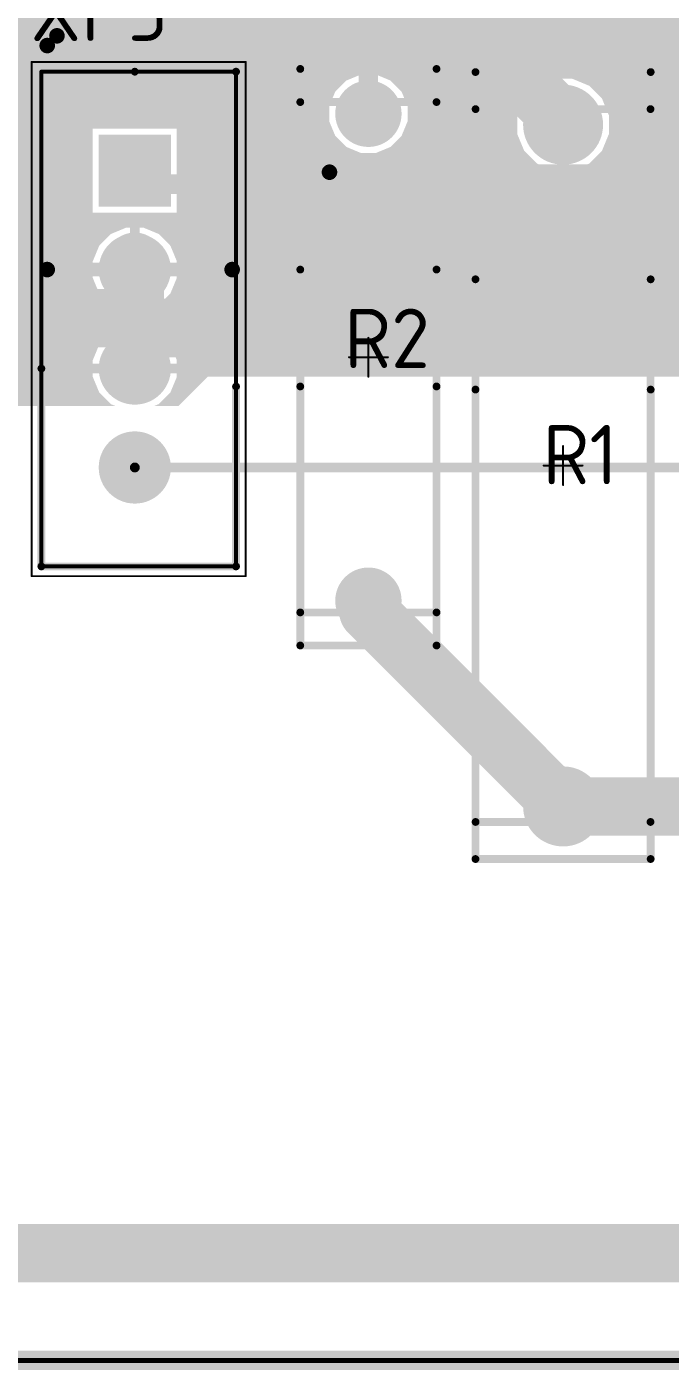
# Model space of a CAD drawing. Header units: inches. Extents: x 0 to 220, y 0 to 115.
# Drawn here: x 51.23 to 67.75, y -0.25 to 34.23 of the extents above; entities that cross this region are included whole.
import ezdxf

# ---------------------------------------------------------------- set-up
doc = ezdxf.new("R2010")
doc.units = ezdxf.units.IN
for name, color, linetype in [('Bottom Layer- Bottom', 5, 'Continuous'), ('Bottom Solder- Bot Mask', 6, 'Continuous'), ('Keep-Out Layer- Board', 6, 'Continuous'), ('Mechanical 13', 56, 'Continuous'), ('Mechanical 15', 56, 'Continuous'), ('Mechanical 2- Bot Assy', 216, 'Continuous'), ('Multi-Layer', 9, 'Continuous'), ('Top Layer- Top', 1, 'Continuous'), ('Top Overlay- Top Silk', 2, 'Continuous'), ('Top Solder- Top Mask', 216, 'Continuous')]:
    doc.layers.add(name, color=color, linetype=linetype)
doc.styles.add('GOST type B', font='', dxfattribs={"height": 0.2})
doc.styles.get('GOST type B').set_extended_font_data('GOST type B')

# ---------------------------------------------------------------- blocks, each defined once
blk = doc.blocks.new('280371_2_73')
at = {"layer": 'Bottom Layer- Bottom'}
blk.add_hatch(color=7, dxfattribs=at).paths.add_polyline_path([(-0.825, 0.825), (0.825, 0.825), (0.825, -0.825), (-0.825, -0.825)])
h = blk.add_hatch(color=7, dxfattribs=at)
edge = h.paths.add_edge_path()
edge.add_arc((2.54, 0), 0.825, 0, 360)
h = blk.add_hatch(color=7, dxfattribs=at)
edge = h.paths.add_edge_path()
edge.add_arc((5.08, 0), 0.825, 0, 360)
h = blk.add_hatch(color=7, dxfattribs=at)
edge = h.paths.add_edge_path()
edge.add_arc((7.62, 0), 0.825, 0, 360)
at = {"layer": 'Bottom Solder- Bot Mask'}
blk.add_hatch(color=7, dxfattribs=at).paths.add_polyline_path([(-0.927, 0.927), (0.927, 0.927), (0.927, -0.927), (-0.927, -0.927)])
h = blk.add_hatch(color=7, dxfattribs=at)
edge = h.paths.add_edge_path()
edge.add_arc((2.54, 0), 0.927, 0, 360)
h = blk.add_hatch(color=7, dxfattribs=at)
edge = h.paths.add_edge_path()
edge.add_arc((5.08, 0), 0.927, 0, 360)
h = blk.add_hatch(color=7, dxfattribs=at)
edge = h.paths.add_edge_path()
edge.add_arc((7.62, 0), 0.927, 0, 360)
at = {"layer": 'Multi-Layer'}
blk.add_hatch(color=9, dxfattribs=at).paths.add_polyline_path([(-0.825, 0.825), (0.825, 0.825), (0.825, -0.825), (-0.825, -0.825)])
h = blk.add_hatch(color=9, dxfattribs=at)
edge = h.paths.add_edge_path()
edge.add_arc((2.54, 0), 0.825, 0, 360)
h = blk.add_hatch(color=9, dxfattribs=at)
edge = h.paths.add_edge_path()
edge.add_arc((5.08, 0), 0.825, 0, 360)
h = blk.add_hatch(color=9, dxfattribs=at)
edge = h.paths.add_edge_path()
edge.add_arc((7.62, 0), 0.825, 0, 360)
at = {"layer": 'Top Layer- Top'}
blk.add_hatch(color=7, dxfattribs=at).paths.add_polyline_path([(-0.825, 0.825), (0.825, 0.825), (0.825, -0.825), (-0.825, -0.825)])
h = blk.add_hatch(color=7, dxfattribs=at)
edge = h.paths.add_edge_path()
edge.add_arc((2.54, 0), 0.825, 0, 360)
h = blk.add_hatch(color=7, dxfattribs=at)
edge = h.paths.add_edge_path()
edge.add_arc((5.08, 0), 0.825, 0, 360)
h = blk.add_hatch(color=7, dxfattribs=at)
edge = h.paths.add_edge_path()
edge.add_arc((7.62, 0), 0.825, 0, 360)
at = {"layer": 'Top Solder- Top Mask'}
blk.add_hatch(color=7, dxfattribs=at).paths.add_polyline_path([(-0.927, 0.927), (0.927, 0.927), (0.927, -0.927), (-0.927, -0.927)])
h = blk.add_hatch(color=7, dxfattribs=at)
edge = h.paths.add_edge_path()
edge.add_arc((2.54, 0), 0.927, 0, 360)
h = blk.add_hatch(color=7, dxfattribs=at)
edge = h.paths.add_edge_path()
edge.add_arc((5.08, 0), 0.927, 0, 360)
h = blk.add_hatch(color=7, dxfattribs=at)
edge = h.paths.add_edge_path()
edge.add_arc((7.62, 0), 0.927, 0, 360)
at = {"layer": 'Mechanical 13'}
for points in [[(-2.54, -2.4, 0.1, 0.1, 0), (-2.54, 2.6, 0.1, 0.1, 0)], [(10.16, 2.6, 0.1, 0.1, 0), (-2.54, 2.6, 0.1, 0.1, 0)], [(10.16, -2.4, 0.1, 0.1, 0), (10.16, 2.6, 0.1, 0.1, 0)], [(10.16, -2.4, 0.1, 0.1, 0), (-2.54, -2.4, 0.1, 0.1, 0)]]:
    blk.add_lwpolyline(points, format="xyseb", dxfattribs=at)
for points in [[(-2.565, 2.6, 0.05, 0.05, 1), (-2.515, 2.6, 0.05, 0.05, 1)], [(-2.565, 2.6, 0.05, 0.05, 1), (-2.515, 2.6, 0.05, 0.05, 1)], [(10.135, 2.6, 0.05, 0.05, 1), (10.185, 2.6, 0.05, 0.05, 1)], [(10.135, 2.6, 0.05, 0.05, 1), (10.185, 2.6, 0.05, 0.05, 1)], [(-2.565, -2.4, 0.05, 0.05, 1), (-2.515, -2.4, 0.05, 0.05, 1)], [(-2.565, -2.4, 0.05, 0.05, 1), (-2.515, -2.4, 0.05, 0.05, 1)], [(10.135, -2.4, 0.05, 0.05, 1), (10.185, -2.4, 0.05, 0.05, 1)], [(10.135, -2.4, 0.05, 0.05, 1), (10.185, -2.4, 0.05, 0.05, 1)]]:
    blk.add_lwpolyline(points, format="xyseb", close=True, dxfattribs=at)
at = {"layer": 'Mechanical 15'}
for points in [[(-2.79, -2.65, 0.05, 0.05, 0), (-2.79, 2.85, 0.05, 0.05, 0)], [(10.41, 2.85, 0.05, 0.05, 0), (-2.79, 2.85, 0.05, 0.05, 0)], [(10.41, -2.65, 0.05, 0.05, 0), (10.41, 2.85, 0.05, 0.05, 0)], [(10.41, -2.65, 0.05, 0.05, 0), (-2.79, -2.65, 0.05, 0.05, 0)]]:
    blk.add_lwpolyline(points, format="xyseb", dxfattribs=at)
for points in [[(-2.802, 2.85, 0.025, 0.025, 1), (-2.778, 2.85, 0.025, 0.025, 1)], [(-2.802, 2.85, 0.025, 0.025, 1), (-2.778, 2.85, 0.025, 0.025, 1)], [(10.398, 2.85, 0.025, 0.025, 1), (10.422, 2.85, 0.025, 0.025, 1)], [(10.398, 2.85, 0.025, 0.025, 1), (10.422, 2.85, 0.025, 0.025, 1)], [(-2.802, -2.65, 0.025, 0.025, 1), (-2.778, -2.65, 0.025, 0.025, 1)], [(-2.802, -2.65, 0.025, 0.025, 1), (-2.778, -2.65, 0.025, 0.025, 1)], [(10.398, -2.65, 0.025, 0.025, 1), (10.422, -2.65, 0.025, 0.025, 1)], [(10.398, -2.65, 0.025, 0.025, 1), (10.422, -2.65, 0.025, 0.025, 1)]]:
    blk.add_lwpolyline(points, format="xyseb", close=True, dxfattribs=at)
at = {"layer": 'Top Overlay- Top Silk'}
for points in [[(-2.54, 0, 0.2, 0.2, 0), (-2.54, 2.6, 0.2, 0.2, 0)], [(10.16, -2.4, 0.2, 0.2, 0), (10.16, 2.6, 0.2, 0.2, 0)]]:
    blk.add_lwpolyline(points, format="xyseb", dxfattribs=at)
for points in [[(-2.59, 2.6, 0.1, 0.1, 1), (-2.49, 2.6, 0.1, 0.1, 1)], [(10.11, 2.6, 0.1, 0.1, 1), (10.21, 2.6, 0.1, 0.1, 1)], [(-2.59, 0, 0.1, 0.1, 1), (-2.49, 0, 0.1, 0.1, 1)], [(10.11, -2.4, 0.1, 0.1, 1), (10.21, -2.4, 0.1, 0.1, 1)]]:
    blk.add_lwpolyline(points, format="xyseb", close=True, dxfattribs=at)
blk = doc.blocks.new('_2_29__0_125_140_02_0202_00_00__140')
at = {"layer": 'Bottom Layer- Bottom'}
h = blk.add_hatch(color=7, dxfattribs=at)
edge = h.paths.add_edge_path()
edge.add_arc((-6.25, 0), 0.75, 0, 360)
h = blk.add_hatch(color=7, dxfattribs=at)
edge = h.paths.add_edge_path()
edge.add_arc((6.25, 0), 0.75, 0, 360)
at = {"layer": 'Bottom Solder- Bot Mask'}
h = blk.add_hatch(color=7, dxfattribs=at)
edge = h.paths.add_edge_path()
edge.add_arc((-6.25, 0), 0.852, 0, 360)
h = blk.add_hatch(color=7, dxfattribs=at)
edge = h.paths.add_edge_path()
edge.add_arc((6.25, 0), 0.852, 0, 360)
at = {"layer": 'Multi-Layer'}
h = blk.add_hatch(color=9, dxfattribs=at)
edge = h.paths.add_edge_path()
edge.add_arc((-6.25, 0), 0.75, 0, 360)
h = blk.add_hatch(color=9, dxfattribs=at)
edge = h.paths.add_edge_path()
edge.add_arc((6.25, 0), 0.75, 0, 360)
at = {"layer": 'Top Layer- Top'}
h = blk.add_hatch(color=7, dxfattribs=at)
edge = h.paths.add_edge_path()
edge.add_arc((-6.25, 0), 0.75, 0, 360)
h = blk.add_hatch(color=7, dxfattribs=at)
edge = h.paths.add_edge_path()
edge.add_arc((6.25, 0), 0.75, 0, 360)
at = {"layer": 'Top Solder- Top Mask'}
h = blk.add_hatch(color=7, dxfattribs=at)
edge = h.paths.add_edge_path()
edge.add_arc((-6.25, 0), 0.852, 0, 360)
h = blk.add_hatch(color=7, dxfattribs=at)
edge = h.paths.add_edge_path()
edge.add_arc((6.25, 0), 0.852, 0, 360)
at = {"layer": 'Mechanical 15'}
for points in [[(0, 0.5, 0.05, 0.05, 0), (0, -0.5, 0.05, 0.05, 0)], [(-0.5, 0, 0.05, 0.05, 0), (0.5, 0, 0.05, 0.05, 0)]]:
    blk.add_lwpolyline(points, format="xyseb", dxfattribs=at)
for points in [[(-0.013, 0.5, 0.025, 0.025, 1), (0.012, 0.5, 0.025, 0.025, 1)], [(-0.513, 0, 0.025, 0.025, 1), (-0.488, 0, 0.025, 0.025, 1)], [(0.487, 0, 0.025, 0.025, 1), (0.512, 0, 0.025, 0.025, 1)], [(-0.013, -0.5, 0.025, 0.025, 1), (0.012, -0.5, 0.025, 0.025, 1)]]:
    blk.add_lwpolyline(points, format="xyseb", close=True, dxfattribs=at)
at = {"layer": 'Mechanical 2- Bot Assy'}
for points in [[(-6.55, 1.75, 0.2, 0.2, 0), (-6.55, -1.75, 0.2, 0.2, 0)], [(-6.55, 1.75, 0.2, 0.2, 0), (6.55, 1.75, 0.2, 0.2, 0)], [(6.55, 1.75, 0.2, 0.2, 0), (6.55, -1.75, 0.2, 0.2, 0)], [(-6.55, -1.75, 0.2, 0.2, 0), (6.55, -1.75, 0.2, 0.2, 0)]]:
    blk.add_lwpolyline(points, format="xyseb", dxfattribs=at)
for points in [[(-6.6, 1.75, 0.1, 0.1, 1), (-6.5, 1.75, 0.1, 0.1, 1)], [(-6.6, 1.75, 0.1, 0.1, 1), (-6.5, 1.75, 0.1, 0.1, 1)], [(6.5, 1.75, 0.1, 0.1, 1), (6.6, 1.75, 0.1, 0.1, 1)], [(6.5, 1.75, 0.1, 0.1, 1), (6.6, 1.75, 0.1, 0.1, 1)], [(-6.6, -1.75, 0.1, 0.1, 1), (-6.5, -1.75, 0.1, 0.1, 1)], [(-6.6, -1.75, 0.1, 0.1, 1), (-6.5, -1.75, 0.1, 0.1, 1)], [(6.5, -1.75, 0.1, 0.1, 1), (6.6, -1.75, 0.1, 0.1, 1)], [(6.5, -1.75, 0.1, 0.1, 1), (6.6, -1.75, 0.1, 0.1, 1)]]:
    blk.add_lwpolyline(points, format="xyseb", close=True, dxfattribs=at)
at = {"layer": 'Top Overlay- Top Silk'}
for points in [[(-7.4, 1.75, 0.2, 0.2, 0), (-7.4, -1.75, 0.2, 0.2, 0)], [(7.4, 1.75, 0.2, 0.2, 0), (7.4, -1.75, 0.2, 0.2, 0)]]:
    blk.add_lwpolyline(points, format="xyseb", dxfattribs=at)
for points in [[(-7.45, 1.75, 0.1, 0.1, 1), (-7.35, 1.75, 0.1, 0.1, 1)], [(7.35, 1.75, 0.1, 0.1, 1), (7.45, 1.75, 0.1, 0.1, 1)], [(-7.45, -1.75, 0.1, 0.1, 1), (-7.35, -1.75, 0.1, 0.1, 1)], [(7.35, -1.75, 0.1, 0.1, 1), (7.45, -1.75, 0.1, 0.1, 1)]]:
    blk.add_lwpolyline(points, format="xyseb", close=True, dxfattribs=at)
blk = doc.blocks.new('_2_29__0_25_140_02_0204_00_00__141')
at = {"layer": 'Bottom Layer- Bottom'}
h = blk.add_hatch(color=7, dxfattribs=at)
edge = h.paths.add_edge_path()
edge.add_arc((-8.75, 0), 0.925, 0, 360)
h = blk.add_hatch(color=7, dxfattribs=at)
edge = h.paths.add_edge_path()
edge.add_arc((8.75, 0), 0.925, 0, 360)
at = {"layer": 'Bottom Solder- Bot Mask'}
h = blk.add_hatch(color=7, dxfattribs=at)
edge = h.paths.add_edge_path()
edge.add_arc((-8.75, 0), 1.027, 0, 360)
h = blk.add_hatch(color=7, dxfattribs=at)
edge = h.paths.add_edge_path()
edge.add_arc((8.75, 0), 1.027, 0, 360)
at = {"layer": 'Multi-Layer'}
h = blk.add_hatch(color=9, dxfattribs=at)
edge = h.paths.add_edge_path()
edge.add_arc((-8.75, 0), 0.925, 0, 360)
h = blk.add_hatch(color=9, dxfattribs=at)
edge = h.paths.add_edge_path()
edge.add_arc((8.75, 0), 0.925, 0, 360)
at = {"layer": 'Top Layer- Top'}
h = blk.add_hatch(color=7, dxfattribs=at)
edge = h.paths.add_edge_path()
edge.add_arc((-8.75, 0), 0.925, 0, 360)
h = blk.add_hatch(color=7, dxfattribs=at)
edge = h.paths.add_edge_path()
edge.add_arc((8.75, 0), 0.925, 0, 360)
at = {"layer": 'Top Solder- Top Mask'}
h = blk.add_hatch(color=7, dxfattribs=at)
edge = h.paths.add_edge_path()
edge.add_arc((-8.75, 0), 1.027, 0, 360)
h = blk.add_hatch(color=7, dxfattribs=at)
edge = h.paths.add_edge_path()
edge.add_arc((8.75, 0), 1.027, 0, 360)
at = {"layer": 'Mechanical 15'}
for points in [[(0, 0.5, 0.05, 0.05, 0), (0, -0.5, 0.05, 0.05, 0)], [(-0.5, 0, 0.05, 0.05, 0), (0.5, 0, 0.05, 0.05, 0)]]:
    blk.add_lwpolyline(points, format="xyseb", dxfattribs=at)
for points in [[(-0.013, 0.5, 0.025, 0.025, 1), (0.012, 0.5, 0.025, 0.025, 1)], [(-0.513, 0, 0.025, 0.025, 1), (-0.488, 0, 0.025, 0.025, 1)], [(0.487, 0, 0.025, 0.025, 1), (0.512, 0, 0.025, 0.025, 1)], [(-0.013, -0.5, 0.025, 0.025, 1), (0.012, -0.5, 0.025, 0.025, 1)]]:
    blk.add_lwpolyline(points, format="xyseb", close=True, dxfattribs=at)
at = {"layer": 'Mechanical 2- Bot Assy'}
for points in [[(-9.149, 2.247, 0.2, 0.2, 0), (-9.149, -2.246, 0.2, 0.2, 0)], [(-9.149, 2.247, 0.2, 0.2, 0), (9.149, 2.247, 0.2, 0.2, 0)], [(9.149, 2.247, 0.2, 0.2, 0), (9.149, -2.246, 0.2, 0.2, 0)], [(-9.149, -2.246, 0.2, 0.2, 0), (9.149, -2.246, 0.2, 0.2, 0)]]:
    blk.add_lwpolyline(points, format="xyseb", dxfattribs=at)
for points in [[(-9.199, 2.247, 0.1, 0.1, 1), (-9.099, 2.247, 0.1, 0.1, 1)], [(-9.199, 2.247, 0.1, 0.1, 1), (-9.099, 2.247, 0.1, 0.1, 1)], [(9.099, 2.247, 0.1, 0.1, 1), (9.199, 2.247, 0.1, 0.1, 1)], [(9.099, 2.247, 0.1, 0.1, 1), (9.199, 2.247, 0.1, 0.1, 1)], [(-9.199, -2.246, 0.1, 0.1, 1), (-9.099, -2.246, 0.1, 0.1, 1)], [(-9.199, -2.246, 0.1, 0.1, 1), (-9.099, -2.246, 0.1, 0.1, 1)], [(9.099, -2.246, 0.1, 0.1, 1), (9.199, -2.246, 0.1, 0.1, 1)], [(9.099, -2.246, 0.1, 0.1, 1), (9.199, -2.246, 0.1, 0.1, 1)]]:
    blk.add_lwpolyline(points, format="xyseb", close=True, dxfattribs=at)
at = {"layer": 'Top Overlay- Top Silk'}
for points in [[(-10.1, 2.25, 0.2, 0.2, 0), (-10.1, -2.25, 0.2, 0.2, 0)], [(10.1, 2.25, 0.2, 0.2, 0), (10.1, -2.25, 0.2, 0.2, 0)]]:
    blk.add_lwpolyline(points, format="xyseb", dxfattribs=at)
for points in [[(-10.15, 2.25, 0.1, 0.1, 1), (-10.05, 2.25, 0.1, 0.1, 1)], [(10.05, 2.25, 0.1, 0.1, 1), (10.15, 2.25, 0.1, 0.1, 1)], [(-10.15, -2.25, 0.1, 0.1, 1), (-10.05, -2.25, 0.1, 0.1, 1)], [(10.05, -2.25, 0.1, 0.1, 1), (10.15, -2.25, 0.1, 0.1, 1)]]:
    blk.add_lwpolyline(points, format="xyseb", close=True, dxfattribs=at)

msp = doc.modelspace()

# ---------------------------------------------------------------- hatches: boundary and pattern name
at = {"layer": 'Bottom Layer- Bottom'}
h = msp.add_hatch(color=5, dxfattribs=at)
h.paths.add_polyline_path([(79.5, 106), (79.5, 101.621), (79, 101.121), (75.871, 101.121), (75, 100.25), (69.438, 100.25), (69.28, 100.315), (68.92, 100.315), (68.762, 100.25), (67.75, 100.25), (67.5, 100), (67.5, 93.079), (69.921, 93.079), (72.25, 90.75), (72.25, 48.75), (77.271, 43.729), (77.25, 43.707), (77.25, 25.25), (55.873, 25.25), (55.123, 24.5), (54.502, 24.5), (54.611, 24.545), (54.915, 24.849), (55.079, 25.245), (55.079, 25.333), (54, 25.333), (52.921, 25.333), (52.921, 25.245), (53.085, 24.849), (53.389, 24.545), (53.498, 24.5), (50.982, 24.5), (51, 24.482), (51, 0.514), (28.5, 0.514), (28.5, 4.25), (28.5, 13.25), (0.514, 13.25), (0.514, 75), (20.25, 75), (20.25, 63.5), (30.75, 63.5), (31.859, 64.609), (31.859, 99.5), (55.5, 99.5), (64.5, 108.5), (77, 108.5)])
h.paths.add_polyline_path([(70.013, 105.372), (68.202, 105.372), (68.202, 103.561), (70.013, 103.561)], flags=0)
h.paths.add_polyline_path([(75.95, 105.004), (75.55, 105.004), (75.181, 104.851), (74.899, 104.569), (74.746, 104.2), (74.746, 103.8), (74.899, 103.431), (75.181, 103.149), (75.55, 102.996), (75.95, 102.996), (76.319, 103.149), (76.601, 103.431), (76.754, 103.8), (76.754, 104.2), (76.601, 104.569), (76.319, 104.851)], flags=0)
h.paths.add_polyline_path([(54.731, 97.054), (54.269, 97.054), (53.823, 96.934), (53.423, 96.704), (53.096, 96.377), (52.866, 95.977), (52.746, 95.531), (52.746, 95.069), (52.866, 94.623), (53.096, 94.223), (53.423, 93.896), (53.823, 93.666), (54.269, 93.546), (54.731, 93.546), (55.177, 93.666), (55.577, 93.896), (55.904, 94.223), (56.134, 94.623), (56.254, 95.069), (56.254, 95.531), (56.134, 95.977), (55.904, 96.377), (55.577, 96.704), (55.177, 96.934)], flags=0)
h.paths.add_polyline_path([(35.731, 97.054), (35.269, 97.054), (34.823, 96.934), (34.423, 96.704), (34.096, 96.377), (33.866, 95.977), (33.746, 95.531), (33.746, 95.069), (33.866, 94.623), (34.096, 94.223), (34.423, 93.896), (34.823, 93.666), (35.269, 93.546), (35.731, 93.546), (36.177, 93.666), (36.577, 93.896), (36.904, 94.223), (37.134, 94.623), (37.254, 95.069), (37.254, 95.531), (37.134, 95.977), (36.904, 96.377), (36.577, 96.704), (36.177, 96.934)], flags=0)
h.paths.add_polyline_path([(69.28, 90.155), (68.92, 90.155), (68.587, 90.018), (68.332, 89.763), (68.194, 89.43), (68.194, 89.07), (68.332, 88.737), (68.587, 88.482), (68.92, 88.344), (69.28, 88.344), (69.613, 88.482), (69.868, 88.737), (70.005, 89.07), (70.005, 89.43), (69.868, 89.763), (69.613, 90.018)], flags=0)
h.paths.add_polyline_path([(69.02, 83.344), (68.66, 83.344), (68.327, 83.206), (68.072, 82.951), (67.934, 82.618), (67.934, 82.258), (68.072, 81.925), (68.327, 81.671), (68.66, 81.533), (69.02, 81.533), (69.353, 81.671), (69.608, 81.925), (69.745, 82.258), (69.745, 82.618), (69.608, 82.951), (69.353, 83.206)], flags=0)
h.paths.add_polyline_path([(10.45, 74.504), (10.377, 74.504), (10.377, 73.627), (11.254, 73.627), (11.254, 73.7), (11.101, 74.069), (10.819, 74.351)], flags=0)
h.paths.add_polyline_path([(10.123, 74.504), (10.05, 74.504), (9.681, 74.351), (9.399, 74.069), (9.246, 73.7), (9.246, 73.627), (10.123, 73.627)], flags=0)
h.paths.add_polyline_path([(3.45, 74.504), (3.377, 74.504), (3.377, 73.627), (4.254, 73.627), (4.254, 73.7), (4.101, 74.069), (3.819, 74.351)], flags=0)
h.paths.add_polyline_path([(3.123, 74.504), (3.05, 74.504), (2.681, 74.351), (2.399, 74.069), (2.246, 73.7), (2.246, 73.627), (3.123, 73.627)], flags=0)
h.paths.add_polyline_path([(69.02, 75.155), (68.66, 75.155), (68.327, 75.018), (68.072, 74.763), (67.934, 74.43), (67.934, 74.07), (68.072, 73.737), (68.327, 73.482), (68.66, 73.344), (69.02, 73.344), (69.353, 73.482), (69.608, 73.737), (69.745, 74.07), (69.745, 74.43), (69.608, 74.763), (69.353, 75.018)], flags=0)
h.paths.add_polyline_path([(11.254, 73.373), (10.377, 73.373), (10.377, 72.496), (10.45, 72.496), (10.819, 72.649), (11.101, 72.931), (11.254, 73.3)], flags=0)
h.paths.add_polyline_path([(10.123, 73.373), (9.246, 73.373), (9.246, 73.3), (9.399, 72.931), (9.681, 72.649), (10.05, 72.496), (10.123, 72.496)], flags=0)
h.paths.add_polyline_path([(4.254, 73.373), (3.377, 73.373), (3.377, 72.496), (3.45, 72.496), (3.819, 72.649), (4.101, 72.931), (4.254, 73.3)], flags=0)
h.paths.add_polyline_path([(3.123, 73.373), (2.246, 73.373), (2.246, 73.3), (2.399, 72.931), (2.681, 72.649), (3.05, 72.496), (3.123, 72.496)], flags=0)
h.paths.add_polyline_path([(6.981, 72.254), (6.877, 72.254), (6.877, 70.627), (8.504, 70.627), (8.504, 70.731), (8.384, 71.177), (8.154, 71.577), (7.827, 71.904), (7.427, 72.134)], flags=0)
h.paths.add_polyline_path([(6.623, 72.254), (6.519, 72.254), (6.073, 72.134), (5.673, 71.904), (5.346, 71.577), (5.116, 71.177), (4.996, 70.731), (4.996, 70.627), (6.623, 70.627)], flags=0)
h.paths.add_polyline_path([(8.504, 70.373), (6.877, 70.373), (6.877, 68.746), (6.981, 68.746), (7.427, 68.866), (7.827, 69.096), (8.154, 69.423), (8.384, 69.823), (8.504, 70.269)], flags=0)
h.paths.add_polyline_path([(6.623, 70.373), (4.996, 70.373), (4.996, 70.269), (5.116, 69.823), (5.346, 69.423), (5.673, 69.096), (6.073, 68.866), (6.519, 68.746), (6.623, 68.746)], flags=0)
h.paths.add_polyline_path([(10.45, 68.504), (10.377, 68.504), (10.377, 67.627), (11.254, 67.627), (11.254, 67.7), (11.101, 68.069), (10.819, 68.351)], flags=0)
h.paths.add_polyline_path([(10.123, 68.504), (10.05, 68.504), (9.681, 68.351), (9.399, 68.069), (9.246, 67.7), (9.246, 67.627), (10.123, 67.627)], flags=0)
h.paths.add_polyline_path([(3.45, 68.504), (3.377, 68.504), (3.377, 67.627), (4.254, 67.627), (4.254, 67.7), (4.101, 68.069), (3.819, 68.351)], flags=0)
h.paths.add_polyline_path([(3.123, 68.504), (3.05, 68.504), (2.681, 68.351), (2.399, 68.069), (2.246, 67.7), (2.246, 67.627), (3.123, 67.627)], flags=0)
h.paths.add_polyline_path([(11.254, 67.373), (10.377, 67.373), (10.377, 66.496), (10.45, 66.496), (10.819, 66.649), (11.101, 66.931), (11.254, 67.3)], flags=0)
h.paths.add_polyline_path([(10.123, 67.373), (9.246, 67.373), (9.246, 67.3), (9.399, 66.931), (9.681, 66.649), (10.05, 66.496), (10.123, 66.496)], flags=0)
h.paths.add_polyline_path([(4.254, 67.373), (3.377, 67.373), (3.377, 66.496), (3.45, 66.496), (3.819, 66.649), (4.101, 66.931), (4.254, 67.3)], flags=0)
h.paths.add_polyline_path([(3.123, 67.373), (2.246, 67.373), (2.246, 67.3), (2.399, 66.931), (2.681, 66.649), (3.05, 66.496), (3.123, 66.496)], flags=0)
h.paths.add_polyline_path([(69.02, 66.905), (68.66, 66.905), (68.327, 66.768), (68.072, 66.513), (67.934, 66.18), (67.934, 65.82), (68.072, 65.487), (68.327, 65.232), (68.66, 65.095), (69.02, 65.095), (69.353, 65.232), (69.608, 65.487), (69.745, 65.82), (69.745, 66.18), (69.608, 66.513), (69.353, 66.768)], flags=0)
h.paths.add_polyline_path([(30.17, 58.646), (29.83, 58.646), (29.516, 58.516), (29.276, 58.276), (29.146, 57.962), (29.146, 57.622), (29.276, 57.309), (29.516, 57.068), (29.83, 56.938), (30.17, 56.938), (30.484, 57.068), (30.724, 57.309), (30.854, 57.622), (30.854, 57.962), (30.724, 58.276), (30.484, 58.516)], flags=0)
h.paths.add_polyline_path([(69.02, 58.655), (68.66, 58.655), (68.327, 58.518), (68.072, 58.263), (67.934, 57.93), (67.934, 57.57), (68.072, 57.237), (68.327, 56.982), (68.66, 56.844), (69.02, 56.844), (69.353, 56.982), (69.608, 57.237), (69.745, 57.57), (69.745, 57.93), (69.608, 58.263), (69.353, 58.518)], flags=0)
h.paths.add_polyline_path([(17.231, 60.254), (16.769, 60.254), (16.323, 60.134), (15.923, 59.904), (15.596, 59.577), (15.366, 59.177), (15.246, 58.731), (15.246, 58.269), (15.366, 57.823), (15.596, 57.423), (15.923, 57.096), (16.323, 56.866), (16.769, 56.746), (17.231, 56.746), (17.677, 56.866), (18.077, 57.096), (18.404, 57.423), (18.634, 57.823), (18.754, 58.269), (18.754, 58.731), (18.634, 59.177), (18.404, 59.577), (18.077, 59.904), (17.677, 60.134)], flags=0)
h.paths.add_polyline_path([(54.731, 55.054), (54.269, 55.054), (53.823, 54.934), (53.423, 54.703), (53.096, 54.377), (52.866, 53.977), (52.746, 53.531), (52.746, 53.069), (52.866, 52.623), (53.096, 52.223), (53.423, 51.896), (53.823, 51.665), (54.269, 51.546), (54.731, 51.546), (55.177, 51.665), (55.577, 51.896), (55.904, 52.223), (56.134, 52.623), (56.254, 53.069), (56.254, 53.531), (56.134, 53.977), (55.904, 54.377), (55.577, 54.703), (55.177, 54.934)], flags=0)
h.paths.add_polyline_path([(35.731, 55.054), (35.269, 55.054), (34.823, 54.934), (34.423, 54.703), (34.096, 54.377), (33.866, 53.977), (33.746, 53.531), (33.746, 53.069), (33.866, 52.623), (34.096, 52.223), (34.423, 51.896), (34.823, 51.665), (35.269, 51.546), (35.731, 51.546), (36.177, 51.665), (36.577, 51.896), (36.904, 52.223), (37.134, 52.623), (37.254, 53.069), (37.254, 53.531), (37.134, 53.977), (36.904, 54.377), (36.577, 54.703), (36.177, 54.934)], flags=0)
h.paths.add_polyline_path([(69.02, 50.405), (68.66, 50.405), (68.327, 50.268), (68.072, 50.013), (67.934, 49.68), (67.934, 49.32), (68.072, 48.987), (68.327, 48.732), (68.66, 48.595), (69.02, 48.595), (69.353, 48.732), (69.608, 48.987), (69.745, 49.32), (69.745, 49.68), (69.608, 50.013), (69.353, 50.268)], flags=0)
h.paths.add_polyline_path([(48.244, 46.854), (48.201, 46.854), (48.201, 46.127), (48.928, 46.127), (48.928, 46.17), (48.798, 46.484), (48.557, 46.724)], flags=0)
h.paths.add_polyline_path([(47.947, 46.854), (47.904, 46.854), (47.59, 46.724), (47.35, 46.484), (47.22, 46.17), (47.22, 46.127), (47.947, 46.127)], flags=0)
h.paths.add_polyline_path([(40.781, 46.854), (40.738, 46.854), (40.738, 46.127), (41.465, 46.127), (41.465, 46.17), (41.335, 46.484), (41.095, 46.724)], flags=0)
h.paths.add_polyline_path([(40.484, 46.854), (40.441, 46.854), (40.127, 46.724), (39.887, 46.484), (39.757, 46.17), (39.757, 46.127), (40.484, 46.127)], flags=0)
h.paths.add_polyline_path([(48.928, 45.873), (48.201, 45.873), (48.201, 45.146), (48.244, 45.146), (48.557, 45.276), (48.798, 45.516), (48.928, 45.83)], flags=0)
h.paths.add_polyline_path([(47.947, 45.873), (47.22, 45.873), (47.22, 45.83), (47.35, 45.516), (47.59, 45.276), (47.904, 45.146), (47.947, 45.146)], flags=0)
h.paths.add_polyline_path([(41.465, 45.873), (40.738, 45.873), (40.738, 45.146), (40.781, 45.146), (41.095, 45.276), (41.335, 45.516), (41.465, 45.83)], flags=0)
h.paths.add_polyline_path([(40.484, 45.873), (39.757, 45.873), (39.757, 45.83), (39.887, 45.516), (40.127, 45.276), (40.441, 45.146), (40.484, 45.146)], flags=0)
h.paths.add_polyline_path([(17.231, 45.754), (16.769, 45.754), (16.323, 45.634), (15.923, 45.404), (15.596, 45.077), (15.366, 44.677), (15.246, 44.231), (15.246, 43.769), (15.366, 43.323), (15.596, 42.923), (15.923, 42.596), (16.323, 42.366), (16.769, 42.246), (17.231, 42.246), (17.677, 42.366), (18.077, 42.596), (18.404, 42.923), (18.634, 43.323), (18.754, 43.769), (18.754, 44.231), (18.634, 44.677), (18.404, 45.077), (18.077, 45.404), (17.677, 45.634)], flags=0)
h.paths.add_polyline_path([(67.84, 41.954), (67.46, 41.954), (67.11, 41.809), (66.841, 41.54), (66.696, 41.19), (66.696, 40.81), (66.841, 40.46), (67.11, 40.191), (67.46, 40.046), (67.84, 40.046), (68.19, 40.191), (68.459, 40.46), (68.604, 40.81), (68.604, 41.19), (68.459, 41.54), (68.19, 41.809)], flags=0)
h.paths.add_polyline_path([(48.33, 40.404), (47.871, 40.404), (47.447, 40.228), (47.122, 39.904), (46.947, 39.48), (46.947, 39.02), (47.122, 38.596), (47.447, 38.272), (47.871, 38.096), (48.33, 38.096), (48.754, 38.272), (49.079, 38.596), (49.255, 39.02), (49.255, 39.48), (49.079, 39.904), (48.754, 40.228)], flags=0)
h.paths.add_polyline_path([(41.98, 40.404), (41.52, 40.404), (41.096, 40.228), (40.772, 39.904), (40.596, 39.48), (40.596, 39.02), (40.772, 38.596), (41.096, 38.272), (41.52, 38.096), (41.98, 38.096), (42.404, 38.272), (42.728, 38.596), (42.904, 39.02), (42.904, 39.48), (42.728, 39.904), (42.404, 40.228)], flags=0)
h.paths.add_polyline_path([(73.34, 33.454), (72.96, 33.454), (72.61, 33.309), (72.341, 33.04), (72.196, 32.69), (72.196, 32.31), (72.341, 31.96), (72.61, 31.691), (72.96, 31.546), (73.34, 31.546), (73.69, 31.691), (73.959, 31.96), (74.104, 32.31), (74.104, 32.69), (73.959, 33.04), (73.69, 33.309)], flags=0)
h.paths.add_polyline_path([(60.2, 33.004), (59.8, 33.004), (59.431, 32.851), (59.149, 32.569), (58.996, 32.2), (58.996, 31.8), (59.149, 31.431), (59.431, 31.149), (59.8, 30.996), (60.2, 30.996), (60.569, 31.149), (60.851, 31.431), (61.004, 31.8), (61.004, 32.2), (60.851, 32.569), (60.569, 32.851)], flags=0)
h.paths.add_polyline_path([(70.05, 32.804), (69.65, 32.804), (69.281, 32.651), (68.999, 32.369), (68.846, 32), (68.846, 31.6), (68.999, 31.231), (69.281, 30.949), (69.65, 30.796), (70.05, 30.796), (70.419, 30.949), (70.701, 31.231), (70.854, 31.6), (70.854, 32), (70.701, 32.369), (70.419, 32.651)], flags=0)
h.paths.add_polyline_path([(65.235, 32.899), (64.765, 32.899), (64.332, 32.719), (64, 32.388), (63.821, 31.954), (63.821, 31.485), (64, 31.052), (64.332, 30.72), (64.765, 30.541), (65.235, 30.541), (65.668, 30.72), (66, 31.052), (66.179, 31.485), (66.179, 31.954), (66, 32.388), (65.668, 32.719)], flags=0)
h.paths.add_polyline_path([(55.079, 31.619), (52.921, 31.619), (52.921, 29.461), (55.079, 29.461)], flags=0)
h.paths.add_polyline_path([(54.215, 29.079), (54.127, 29.079), (54.127, 28.127), (55.079, 28.127), (55.079, 28.215), (54.915, 28.611), (54.611, 28.915)], flags=0)
h.paths.add_polyline_path([(53.873, 29.079), (53.785, 29.079), (53.389, 28.915), (53.085, 28.611), (52.921, 28.215), (52.921, 28.127), (53.873, 28.127)], flags=0)
h.paths.add_polyline_path([(55.079, 27.873), (54.127, 27.873), (54.127, 26.921), (54.215, 26.921), (54.611, 27.085), (54.915, 27.389), (55.079, 27.785)], flags=0)
h.paths.add_polyline_path([(53.873, 27.873), (52.921, 27.873), (52.921, 27.785), (53.085, 27.389), (53.389, 27.085), (53.785, 26.921), (53.873, 26.921)], flags=0)
h.paths.add_polyline_path([(54.215, 26.539), (54.127, 26.539), (54.127, 25.587), (55.079, 25.587), (55.079, 25.675), (54.915, 26.071), (54.611, 26.375)], flags=0)
h.paths.add_polyline_path([(53.873, 26.539), (53.785, 26.539), (53.389, 26.375), (53.085, 26.071), (52.921, 25.675), (52.921, 25.587), (53.873, 25.587)], flags=0)
h.paths.add_polyline_path([(32.319, 31.754), (31.481, 31.754), (30.659, 31.591), (29.885, 31.27), (29.188, 30.804), (28.596, 30.212), (28.13, 29.515), (27.809, 28.741), (27.646, 27.919), (27.646, 27.081), (27.809, 26.259), (28.13, 25.485), (28.596, 24.788), (29.188, 24.196), (29.885, 23.73), (30.659, 23.409), (31.481, 23.246), (32.319, 23.246), (33.141, 23.409), (33.915, 23.73), (34.612, 24.196), (35.204, 24.788), (35.67, 25.485), (35.991, 26.259), (36.154, 27.081), (36.154, 27.919), (35.991, 28.741), (35.67, 29.515), (35.204, 30.212), (34.612, 30.804), (33.915, 31.27), (33.141, 31.591)], flags=0)
h.paths.add_polyline_path([(12.919, 31.754), (12.081, 31.754), (11.259, 31.591), (10.485, 31.27), (9.788, 30.804), (9.196, 30.212), (8.73, 29.515), (8.409, 28.741), (8.246, 27.919), (8.246, 27.081), (8.409, 26.259), (8.73, 25.485), (9.196, 24.788), (9.788, 24.196), (10.485, 23.73), (11.259, 23.409), (12.081, 23.246), (12.919, 23.246), (13.741, 23.409), (14.515, 23.73), (15.212, 24.196), (15.804, 24.788), (16.27, 25.485), (16.591, 26.259), (16.754, 27.081), (16.754, 27.919), (16.591, 28.741), (16.27, 29.515), (15.804, 30.212), (15.212, 30.804), (14.515, 31.27), (13.741, 31.591)], flags=0)
h.paths.add_polyline_path([(48.7, 9.004), (48.627, 9.004), (48.627, 8.127), (49.504, 8.127), (49.504, 8.2), (49.351, 8.569), (49.069, 8.851)], flags=0)
h.paths.add_polyline_path([(48.373, 9.004), (48.3, 9.004), (47.931, 8.851), (47.649, 8.569), (47.496, 8.2), (47.496, 8.127), (48.373, 8.127)], flags=0)
h.paths.add_polyline_path([(41.7, 9.004), (41.627, 9.004), (41.627, 8.127), (42.504, 8.127), (42.504, 8.2), (42.351, 8.569), (42.069, 8.851)], flags=0)
h.paths.add_polyline_path([(41.373, 9.004), (41.3, 9.004), (40.931, 8.851), (40.649, 8.569), (40.496, 8.2), (40.496, 8.127), (41.373, 8.127)], flags=0)
h.paths.add_polyline_path([(49.504, 7.873), (48.627, 7.873), (48.627, 6.996), (48.7, 6.996), (49.069, 7.149), (49.351, 7.431), (49.504, 7.8)], flags=0)
h.paths.add_polyline_path([(48.373, 7.873), (47.496, 7.873), (47.496, 7.8), (47.649, 7.431), (47.931, 7.149), (48.3, 6.996), (48.373, 6.996)], flags=0)
h.paths.add_polyline_path([(42.504, 7.873), (41.627, 7.873), (41.627, 6.996), (41.7, 6.996), (42.069, 7.149), (42.351, 7.431), (42.504, 7.8)], flags=0)
h.paths.add_polyline_path([(41.373, 7.873), (40.496, 7.873), (40.496, 7.8), (40.649, 7.431), (40.931, 7.149), (41.3, 6.996), (41.373, 6.996)], flags=0)
h.paths.add_polyline_path([(45.231, 6.754), (45.127, 6.754), (45.127, 5.127), (46.754, 5.127), (46.754, 5.231), (46.634, 5.677), (46.404, 6.077), (46.077, 6.404), (45.677, 6.634)], flags=0)
h.paths.add_polyline_path([(44.873, 6.754), (44.769, 6.754), (44.323, 6.634), (43.923, 6.404), (43.596, 6.077), (43.366, 5.677), (43.246, 5.231), (43.246, 5.127), (44.873, 5.127)], flags=0)
h.paths.add_polyline_path([(46.754, 4.873), (45.127, 4.873), (45.127, 3.246), (45.231, 3.246), (45.677, 3.366), (46.077, 3.596), (46.404, 3.923), (46.634, 4.323), (46.754, 4.769)], flags=0)
h.paths.add_polyline_path([(44.873, 4.873), (43.246, 4.873), (43.246, 4.769), (43.366, 4.323), (43.596, 3.923), (43.923, 3.596), (44.323, 3.366), (44.769, 3.246), (44.873, 3.246)], flags=0)
h.paths.add_polyline_path([(48.7, 3.004), (48.627, 3.004), (48.627, 2.127), (49.504, 2.127), (49.504, 2.2), (49.351, 2.569), (49.069, 2.851)], flags=0)
h.paths.add_polyline_path([(48.373, 3.004), (48.3, 3.004), (47.931, 2.851), (47.649, 2.569), (47.496, 2.2), (47.496, 2.127), (48.373, 2.127)], flags=0)
h.paths.add_polyline_path([(41.7, 3.004), (41.627, 3.004), (41.627, 2.127), (42.504, 2.127), (42.504, 2.2), (42.351, 2.569), (42.069, 2.851)], flags=0)
h.paths.add_polyline_path([(41.373, 3.004), (41.3, 3.004), (40.931, 2.851), (40.649, 2.569), (40.496, 2.2), (40.496, 2.127), (41.373, 2.127)], flags=0)
h.paths.add_polyline_path([(49.504, 1.873), (48.627, 1.873), (48.627, 0.996), (48.7, 0.996), (49.069, 1.149), (49.351, 1.431), (49.504, 1.8)], flags=0)
h.paths.add_polyline_path([(48.373, 1.873), (47.496, 1.873), (47.496, 1.8), (47.649, 1.431), (47.931, 1.149), (48.3, 0.996), (48.373, 0.996)], flags=0)
h.paths.add_polyline_path([(42.504, 1.873), (41.627, 1.873), (41.627, 0.996), (41.7, 0.996), (42.069, 1.149), (42.351, 1.431), (42.504, 1.8)], flags=0)
h.paths.add_polyline_path([(41.373, 1.873), (40.496, 1.873), (40.496, 1.8), (40.649, 1.431), (40.931, 1.149), (41.3, 0.996), (41.373, 0.996)], flags=0)

# ---------------------------------------------------------------- linework, layer by layer
for points in [[(60, 19.22, 1.5, 1.5, 0), (60, 19.5, 1.5, 1.5, 0)], [(60, 19.22, 1.5, 1.5, 0), (65, 14.22, 1.5, 1.5, 0)], [(65, 14.22, 1.5, 1.5, 0), (70.47, 14.22, 1.5, 1.5, 0)]]:
    msp.add_lwpolyline(points, format="xyseb", dxfattribs=at)
for points in [[(59.625, 19.5, 0.75, 0.75, 1), (60.375, 19.5, 0.75, 0.75, 1)], [(59.625, 19.22, 0.75, 0.75, 1), (60.375, 19.22, 0.75, 0.75, 1)], [(59.625, 19.22, 0.75, 0.75, 1), (60.375, 19.22, 0.75, 0.75, 1)], [(64.625, 14.22, 0.75, 0.75, 1), (65.375, 14.22, 0.75, 0.75, 1)], [(64.625, 14.22, 0.75, 0.75, 1), (65.375, 14.22, 0.75, 0.75, 1)]]:
    msp.add_lwpolyline(points, format="xyseb", close=True, dxfattribs=at)
at = {"layer": 'Bottom Solder- Bot Mask'}
for points in [[(51.75, 33.75, 0.4, 0.4, 0), (52, 34, 0.4, 0.4, 0)], [(52, 34, 0.4, 0.4, 0), (76, 34, 0.4, 0.4, 0)], [(51.75, 28, 0.4, 0.4, 0), (51.75, 33.75, 0.4, 0.4, 0)], [(56.5, 28, 0.4, 0.4, 0), (59, 30.5, 0.4, 0.4, 0)], [(59, 30.5, 0.4, 0.4, 0), (75.75, 30.5, 0.4, 0.4, 0)], [(51.75, 28, 0.35, 0.35, 0), (56.5, 28, 0.35, 0.35, 0)]]:
    msp.add_lwpolyline(points, format="xyseb", dxfattribs=at)
for points in [[(51.9, 34, 0.2, 0.2, 1), (52.1, 34, 0.2, 0.2, 1)], [(51.9, 34, 0.2, 0.2, 1), (52.1, 34, 0.2, 0.2, 1)], [(51.65, 33.75, 0.2, 0.2, 1), (51.85, 33.75, 0.2, 0.2, 1)], [(51.65, 33.75, 0.2, 0.2, 1), (51.85, 33.75, 0.2, 0.2, 1)], [(58.9, 30.5, 0.2, 0.2, 1), (59.1, 30.5, 0.2, 0.2, 1)], [(58.9, 30.5, 0.2, 0.2, 1), (59.1, 30.5, 0.2, 0.2, 1)], [(51.65, 28, 0.2, 0.2, 1), (51.85, 28, 0.2, 0.2, 1)], [(51.663, 28, 0.175, 0.175, 1), (51.838, 28, 0.175, 0.175, 1)], [(56.4, 28, 0.2, 0.2, 1), (56.6, 28, 0.2, 0.2, 1)], [(56.412, 28, 0.175, 0.175, 1), (56.587, 28, 0.175, 0.175, 1)]]:
    msp.add_lwpolyline(points, format="xyseb", close=True, dxfattribs=at)
at = {"layer": 'Keep-Out Layer- Board'}
for points in [[(0, 0, 0.5, 0.5, 0), (220, 0, 0.5, 0.5, 0)], [(0, 0, 0.127, 0.127, 0), (220, 0, 0.127, 0.127, 0)]]:
    msp.add_lwpolyline(points, format="xyseb", dxfattribs=at)
at = {"layer": 'Top Layer- Top'}
for points in [[(63.567, 33.247, 1.5, 1.5, 0), (63.567, 37.4, 1.5, 1.5, 0)], [(67.5, 30.194, 0.5, 0.5, 0), (67.5, 35.817, 0.5, 0.5, 0)], [(59.25, 34.51, 0.5, 0.5, 0), (60, 33.76, 0.5, 0.5, 0)], [(60, 32, 0.5, 0.5, 0), (60, 33.76, 0.5, 0.5, 0)], [(63.567, 33.247, 1.5, 1.5, 0), (65, 31.814, 1.5, 1.5, 0)], [(65, 31.72, 1.5, 1.5, 0), (65, 31.814, 1.5, 1.5, 0)], [(54, 30.54, 0.5, 0.5, 0), (54.346, 30.194, 0.5, 0.5, 0)], [(54.346, 30.194, 0.5, 0.5, 0), (67.5, 30.194, 0.5, 0.5, 0)], [(67.5, 30.194, 0.5, 0.5, 0), (72.5, 30.194, 0.5, 0.5, 0)], [(54, 28, 1.5, 1.5, 0), (54, 28.2, 1.5, 1.5, 0)], [(54, 26.5, 1.5, 1.5, 0), (54, 28, 1.5, 1.5, 0)], [(50.379, 26.75, 1.5, 1.5, 0), (53.75, 26.75, 1.5, 1.5, 0)], [(53.75, 26.75, 1.5, 1.5, 0), (54, 26.5, 1.5, 1.5, 0)], [(54, 26.5, 1.5, 1.5, 0), (73.5, 26.5, 1.5, 1.5, 0)], [(54, 25.46, 1.5, 1.5, 0), (54, 26.5, 1.5, 1.5, 0)], [(54, 22.92, 0.254, 0.254, 0), (74.52, 22.92, 0.254, 0.254, 0)], [(48.75, 2.75, 1.5, 1.5, 0), (91.25, 2.75, 1.5, 1.5, 0)]]:
    msp.add_lwpolyline(points, format="xyseb", dxfattribs=at)
for points in [[(59.875, 33.76, 0.25, 0.25, 1), (60.125, 33.76, 0.25, 0.25, 1)], [(59.875, 33.76, 0.25, 0.25, 1), (60.125, 33.76, 0.25, 0.25, 1)], [(63.192, 33.247, 0.75, 0.75, 1), (63.942, 33.247, 0.75, 0.75, 1)], [(63.192, 33.247, 0.75, 0.75, 1), (63.942, 33.247, 0.75, 0.75, 1)], [(64.625, 31.814, 0.75, 0.75, 1), (65.375, 31.814, 0.75, 0.75, 1)], [(64.625, 31.814, 0.75, 0.75, 1), (65.375, 31.814, 0.75, 0.75, 1)], [(64.625, 31.72, 0.75, 0.75, 1), (65.375, 31.72, 0.75, 0.75, 1)], [(59.875, 32, 0.25, 0.25, 1), (60.125, 32, 0.25, 0.25, 1)], [(53.875, 30.54, 0.25, 0.25, 1), (54.125, 30.54, 0.25, 0.25, 1)], [(54.221, 30.194, 0.25, 0.25, 1), (54.471, 30.194, 0.25, 0.25, 1)], [(54.221, 30.194, 0.25, 0.25, 1), (54.471, 30.194, 0.25, 0.25, 1)], [(67.375, 30.194, 0.25, 0.25, 1), (67.625, 30.194, 0.25, 0.25, 1)], [(67.375, 30.194, 0.25, 0.25, 1), (67.625, 30.194, 0.25, 0.25, 1)], [(67.375, 30.194, 0.25, 0.25, 1), (67.625, 30.194, 0.25, 0.25, 1)], [(53.625, 28.2, 0.75, 0.75, 1), (54.375, 28.2, 0.75, 0.75, 1)], [(53.625, 28, 0.75, 0.75, 1), (54.375, 28, 0.75, 0.75, 1)], [(53.625, 28, 0.75, 0.75, 1), (54.375, 28, 0.75, 0.75, 1)], [(53.375, 26.75, 0.75, 0.75, 1), (54.125, 26.75, 0.75, 0.75, 1)], [(53.375, 26.75, 0.75, 0.75, 1), (54.125, 26.75, 0.75, 0.75, 1)], [(53.625, 26.5, 0.75, 0.75, 1), (54.375, 26.5, 0.75, 0.75, 1)], [(53.625, 26.5, 0.75, 0.75, 1), (54.375, 26.5, 0.75, 0.75, 1)], [(53.625, 26.5, 0.75, 0.75, 1), (54.375, 26.5, 0.75, 0.75, 1)], [(53.625, 26.5, 0.75, 0.75, 1), (54.375, 26.5, 0.75, 0.75, 1)], [(53.625, 25.46, 0.75, 0.75, 1), (54.375, 25.46, 0.75, 0.75, 1)], [(53.937, 22.92, 0.127, 0.127, 1), (54.064, 22.92, 0.127, 0.127, 1)]]:
    msp.add_lwpolyline(points, format="xyseb", close=True, dxfattribs=at)
at = {"layer": 'Top Overlay- Top Silk'}
for points in [[(56.6, 28, 0.2, 0.2, 0), (56.6, 33.08, 0.2, 0.2, 0)], [(58.25, 28, 0.2, 0.2, 0), (58.25, 33.15, 0.2, 0.2, 0)], [(61.75, 28, 0.2, 0.2, 0), (61.75, 33.15, 0.2, 0.2, 0)], [(62.75, 27.75, 0.2, 0.2, 0), (62.75, 33.07, 0.2, 0.2, 0)], [(67.25, 27.75, 0.2, 0.2, 0), (67.25, 33.07, 0.2, 0.2, 0)], [(51.6, 20.38, 0.2, 0.2, 0), (51.6, 25.46, 0.2, 0.2, 0)], [(56.6, 20.38, 0.2, 0.2, 0), (56.6, 25, 0.2, 0.2, 0)], [(58.25, 18.35, 0.2, 0.2, 0), (58.25, 25, 0.2, 0.2, 0)], [(61.75, 18.35, 0.2, 0.2, 0), (61.75, 25, 0.2, 0.2, 0)], [(62.75, 12.87, 0.2, 0.2, 0), (62.75, 24.92, 0.2, 0.2, 0)], [(67.25, 12.87, 0.2, 0.2, 0), (67.25, 24.92, 0.2, 0.2, 0)]]:
    msp.add_lwpolyline(points, format="xyseb", dxfattribs=at)
for points in [[(56.55, 33.08, 0.1, 0.1, 1), (56.65, 33.08, 0.1, 0.1, 1)], [(58.2, 33.15, 0.1, 0.1, 1), (58.3, 33.15, 0.1, 0.1, 1)], [(61.7, 33.15, 0.1, 0.1, 1), (61.8, 33.15, 0.1, 0.1, 1)], [(62.7, 33.07, 0.1, 0.1, 1), (62.8, 33.07, 0.1, 0.1, 1)], [(67.2, 33.07, 0.1, 0.1, 1), (67.3, 33.07, 0.1, 0.1, 1)], [(56.55, 28, 0.1, 0.1, 1), (56.65, 28, 0.1, 0.1, 1)], [(58.2, 28, 0.1, 0.1, 1), (58.3, 28, 0.1, 0.1, 1)], [(61.7, 28, 0.1, 0.1, 1), (61.8, 28, 0.1, 0.1, 1)], [(62.7, 27.75, 0.1, 0.1, 1), (62.8, 27.75, 0.1, 0.1, 1)], [(67.2, 27.75, 0.1, 0.1, 1), (67.3, 27.75, 0.1, 0.1, 1)], [(51.55, 25.46, 0.1, 0.1, 1), (51.65, 25.46, 0.1, 0.1, 1)], [(56.55, 25, 0.1, 0.1, 1), (56.65, 25, 0.1, 0.1, 1)], [(58.2, 25, 0.1, 0.1, 1), (58.3, 25, 0.1, 0.1, 1)], [(61.7, 25, 0.1, 0.1, 1), (61.8, 25, 0.1, 0.1, 1)], [(62.7, 24.92, 0.1, 0.1, 1), (62.8, 24.92, 0.1, 0.1, 1)], [(67.2, 24.92, 0.1, 0.1, 1), (67.3, 24.92, 0.1, 0.1, 1)], [(51.55, 20.38, 0.1, 0.1, 1), (51.65, 20.38, 0.1, 0.1, 1)], [(56.55, 20.38, 0.1, 0.1, 1), (56.65, 20.38, 0.1, 0.1, 1)], [(58.2, 18.35, 0.1, 0.1, 1), (58.3, 18.35, 0.1, 0.1, 1)], [(61.7, 18.35, 0.1, 0.1, 1), (61.8, 18.35, 0.1, 0.1, 1)], [(62.7, 12.87, 0.1, 0.1, 1), (62.8, 12.87, 0.1, 0.1, 1)], [(67.2, 12.87, 0.1, 0.1, 1), (67.3, 12.87, 0.1, 0.1, 1)]]:
    msp.add_lwpolyline(points, format="xyseb", close=True, dxfattribs=at)

# ---------------------------------------------------------------- block references
for name, p, rotation in [('280371_2_73', (54, 30.54), 270), ('_2_29__0_125_140_02_0202_00_00__140', (60, 25.75), 90), ('_2_29__0_25_140_02_0204_00_00__141', (65, 22.97), 90)]:
    msp.add_blockref(name, p, dxfattribs=dict(rotation=rotation))

# ---------------------------------------------------------------- texts
at = {"layer": 'Top Overlay- Top Silk', "style": 'GOST type B'}
for s, p in [('XP3', (51.316, 33.866)), ('R2', (59.383, 25.474)), ('R1', (64.476, 22.49))]:
    msp.add_text(s, height=1.524, dxfattribs=at).set_placement(p)

doc.saveas('drawing.dxf')
